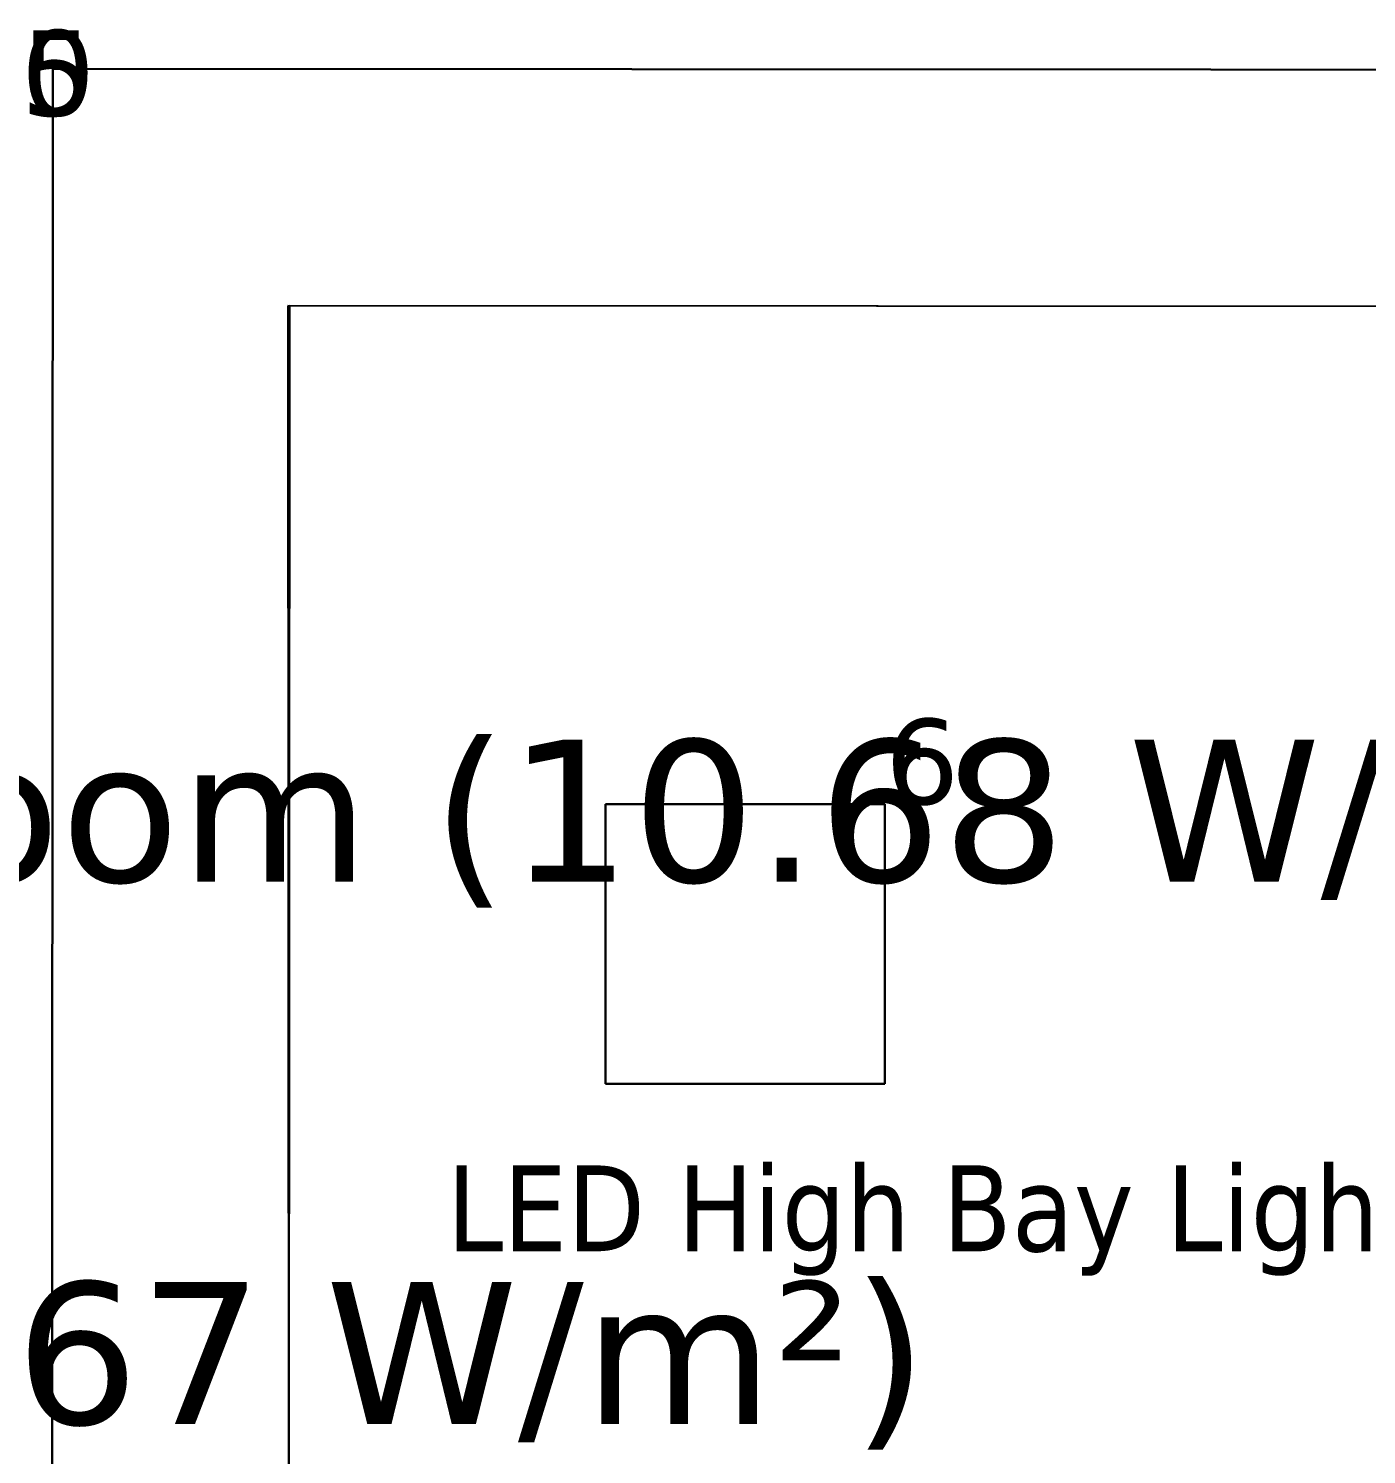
# Model space of a CAD drawing. Header units: inches. Extents: x 0 to 80, y -15 to 299.
# Drawn here: x 20.853 to 23.677, y -9.617 to -6.608 of the extents above; entities that cross this region are included whole.
import ezdxf

# ---------------------------------------------------------------- set-up
doc = ezdxf.new("R2010")
doc.units = ezdxf.units.IN
doc.header["$MEASUREMENT"] = 0
for name, color, linetype, true_color in [('DLX_BLD0_CALC', 3, 'Continuous', 0x00ff00), ('DLX_BLD0_CONT', 7, 'Continuous', 0x969696), ('DLX_BLD0_DESC', 7, 'Continuous', 0x969696), ('DLX_BLD0_LUM', 7, 'Continuous', 0xffd400), ('DLX_BLD0_LUMKEY_IDX', 7, 'Continuous', 0x969696), ('DLX_BLD0_RESKEY_IDX', 7, 'Continuous', 0x707070), ('DLX_BLD0_ROOF', 7, 'Continuous', 0x7f7f7f), ('DLX_BLD0_TXT', 7, 'Continuous', 0xaa00ff)]:
    doc.layers.add(name, color=color, linetype=linetype, true_color=true_color)
doc.styles.add('TableTextStyle', font='')
doc.styles.add('Tahoma AC-9A-79-64-AA-B0-6E-42-C4-5C-8C-13-97-E7-E2-2C', font='')
doc.styles.get('TableTextStyle').set_extended_font_data('VERDANA.TTF')
doc.styles.get('Tahoma AC-9A-79-64-AA-B0-6E-42-C4-5C-8C-13-97-E7-E2-2C').set_extended_font_data('Tahoma')

msp = doc.modelspace()

# ---------------------------------------------------------------- linework, layer by layer
at = {"layer": 'DLX_BLD0_CALC'}
for points in [[(21.4041, -7.1934, 0), (21.4006, -13.581, 0)], [(35.0697, -7.2013, 0), (21.4006, -7.1934, 0)], [(21.4006, -7.1934, 0), (21.4041, -13.5771, 0)], [(35.0697, -7.2013, 0), (21.4041, -7.1934, 0)]]:
    msp.add_polyline3d(points, dxfattribs=at)
at = {"layer": 'DLX_BLD0_CONT'}
for points in [[(20.9044, -6.6931, 0), (20.9003, -14.0812, 0)], [(35.5697, -6.7016, 0), (20.9044, -6.6931, 0)]]:
    msp.add_polyline3d(points, dxfattribs=at)
at = {"layer": 'DLX_BLD0_LUM'}
for points in [[(22.0708, -8.2448, 0), (22.6608, -8.2447, 0)], [(22.6608, -8.2447, 0), (22.0708, -8.2448, 0)], [(22.6608, -8.2447, 0), (22.0708, -8.2448, 0)], [(22.0708, -8.2448, 0), (22.6608, -8.2447, 0)], [(22.071, -8.8348, 0), (22.0708, -8.2448, 0)], [(22.0708, -8.2448, 0), (22.0708, -8.2448, 0)], [(22.0708, -8.2448, 0), (22.071, -8.8348, 0)], [(22.0708, -8.2448, 0), (22.0708, -8.2448, 0)], [(22.0708, -8.2448, 0), (22.071, -8.8348, 0)], [(22.071, -8.8348, 0), (22.0708, -8.2448, 0)], [(22.6608, -8.2447, 0), (22.661, -8.8347, 0)], [(22.661, -8.8347, 0), (22.6608, -8.2447, 0)], [(22.6608, -8.2447, 0), (22.6608, -8.2447, 0)], [(22.6608, -8.2447, 0), (22.6608, -8.2447, 0)], [(22.661, -8.8347, 0), (22.6608, -8.2447, 0)], [(22.6608, -8.2447, 0), (22.661, -8.8347, 0)], [(22.661, -8.8347, 0), (22.071, -8.8348, 0)], [(22.071, -8.8348, 0), (22.661, -8.8347, 0)], [(22.071, -8.8348, 0), (22.661, -8.8347, 0)], [(22.661, -8.8347, 0), (22.071, -8.8348, 0)], [(22.071, -8.8348, 0), (22.071, -8.8348, 0)], [(22.071, -8.8348, 0), (22.071, -8.8348, 0)], [(22.661, -8.8347, 0), (22.661, -8.8347, 0)], [(22.661, -8.8347, 0), (22.661, -8.8347, 0)]]:
    msp.add_polyline3d(points, dxfattribs=at)
at = {"layer": 'DLX_BLD0_ROOF'}
for points in [[(20.9044, -6.6931, 0), (20.9003, -14.0812, 0)], [(20.9003, -14.0812, 0), (20.9044, -6.6931, 0)], [(35.5697, -6.7016, 0), (20.9044, -6.6931, 0)], [(20.9044, -6.6931, 0), (35.5697, -6.7016, 0)]]:
    msp.add_polyline3d(points, dxfattribs=at)

# ---------------------------------------------------------------- texts
at = {"layer": 'DLX_BLD0_DESC', "style": 'TableTextStyle'}
for s, p in [('snack room (10.68 W/m²)', (19.177, -8.4087)), ('. (10.67 W/m²)', (19.7485, -9.553))]:
    msp.add_text(s, height=0.3, dxfattribs=at).set_placement(p)
at = {"layer": 'DLX_BLD0_LUMKEY_IDX', "style": 'TableTextStyle'}
msp.add_text('6', height=0.18, dxfattribs=at).set_placement((22.6608, -8.2447))
at = {"layer": 'DLX_BLD0_RESKEY_IDX', "style": 'TableTextStyle'}
for s, p in [('45', (20.6796, -6.7921)), ('20', (20.6802, -6.7913))]:
    msp.add_text(s, height=0.18, dxfattribs=at).set_placement(p)
at = {"layer": 'DLX_BLD0_TXT', "style": 'Tahoma AC-9A-79-64-AA-B0-6E-42-C4-5C-8C-13-97-E7-E2-2C'}
msp.add_text('LED High Bay Light^M^JCompatible with dimmers^M^J', height=0.1812, dxfattribs=at).set_placement((21.736, -9.1883))

doc.saveas('drawing.dxf')
